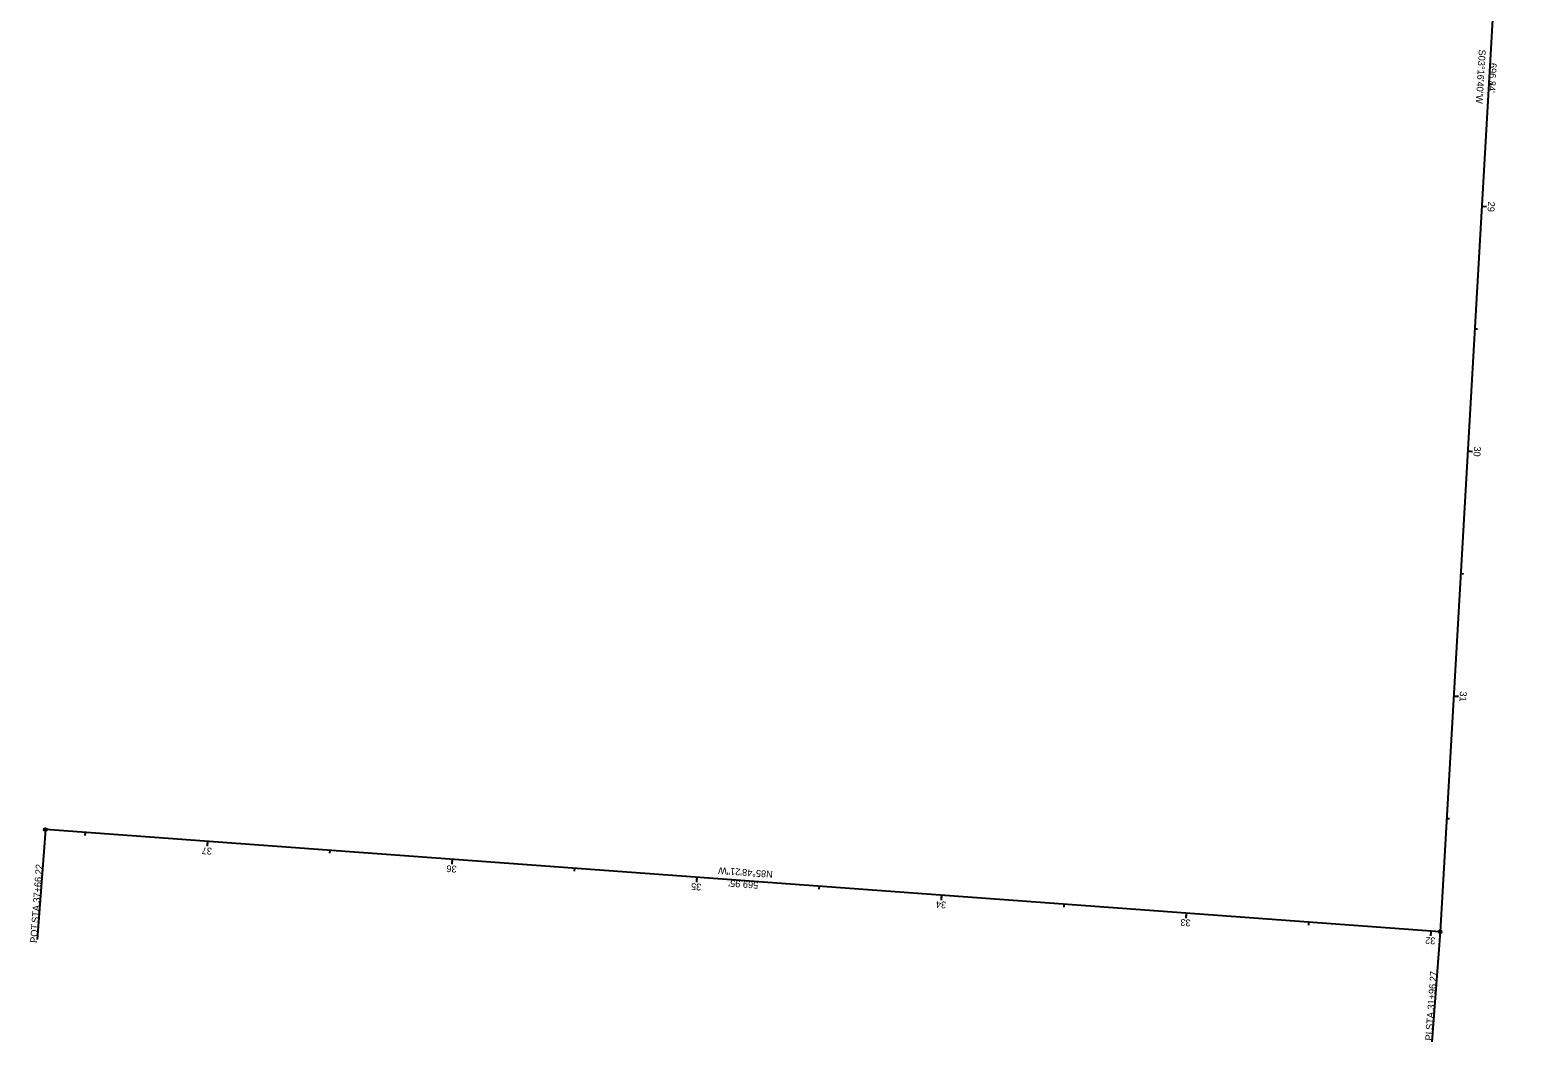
# Model space of a CAD drawing. Extents: x 231613 to 236258, y 532759 to 535996.
# Drawn here: x 235454 to 236069, y 532759 to 533172 of the extents above; entities that cross this region are included whole.
import ezdxf

# ---------------------------------------------------------------- set-up
doc = ezdxf.new("R2010")
doc.units = 0
for name, color, linetype in [('RW_X_CL', 7, 'Continuous'), ('RW_X_CL_100_Bearings', 7, 'Continuous'), ('RW_X_CL_100_Cardinal_Points', 7, 'Continuous'), ('RW_X_CL_100_Distances', 7, 'Continuous'), ('RW_X_CL_100_Stations', 7, 'Continuous')]:
    doc.layers.add(name, color=color, linetype=linetype)

msp = doc.modelspace()

# ---------------------------------------------------------------- linework, layer by layer
at = {"layer": 'RW_X_CL'}
for p, q in [((236068.77, 533500), (236028.92, 532804.3)), ((236028.92, 532804.3), (235460.5, 532845.98))]:
    msp.add_line(p, q, dxfattribs=at)
at = {"layer": 'RW_X_CL_100_Cardinal_Points'}
for p, q in [((235460.5, 532845.98), (235457.21, 532801.1)), ((236028.92, 532804.3), (236025.63, 532759.42))]:
    msp.add_line(p, q, dxfattribs=at)
for centre in [(235460.5, 532845.98), (236028.92, 532804.3)]:
    msp.add_circle(centre, 0.6, dxfattribs=at)
at = {"layer": 'RW_X_CL_100_Stations'}
for p, q in [((236048.72, 533150), (236049.92, 533149.93)), ((236045.86, 533100.08), (236047.86, 533099.97)), ((236045.86, 533100.08), (236047.06, 533100.01)), ((236043.01, 533050.16), (236044.2, 533050.09)), ((236040.15, 533000.24), (236042.14, 533000.13)), ((236040.15, 533000.24), (236041.34, 533000.18)), ((236037.29, 532950.33), (236038.49, 532950.26)), ((236034.43, 532900.41), (236036.43, 532900.29)), ((236034.43, 532900.41), (236035.63, 532900.34)), ((236031.57, 532850.49), (236032.77, 532850.42)), ((235476.68, 532844.8), (235476.59, 532843.6)), ((235526.54, 532841.14), (235526.4, 532839.14)), ((235526.54, 532841.14), (235526.45, 532839.94)), ((235576.41, 532837.48), (235576.32, 532836.29)), ((235626.27, 532833.83), (235626.13, 532831.83)), ((235626.27, 532833.83), (235626.19, 532832.63)), ((235676.14, 532830.17), (235676.05, 532828.97)), ((235726.01, 532826.51), (235725.86, 532824.52)), ((235726.01, 532826.51), (235725.92, 532825.32)), ((235775.87, 532822.86), (235775.78, 532821.66)), ((235825.74, 532819.2), (235825.59, 532817.2)), ((235825.74, 532819.2), (235825.65, 532818)), ((235875.6, 532815.54), (235875.52, 532814.34)), ((235925.47, 532811.88), (235925.32, 532809.89)), ((235925.47, 532811.88), (235925.38, 532810.69)), ((235975.34, 532808.23), (235975.25, 532807.03)), ((236025.2, 532804.57), (236025.06, 532802.58)), ((236025.2, 532804.57), (236025.11, 532803.37))]:
    msp.add_line(p, q, dxfattribs=at)

# ---------------------------------------------------------------- texts
at = {"layer": 'RW_X_CL_100_Bearings'}
for s, rotation, p in [('S03°16\'40"W', 266.72214, (236044.72, 533164.03)), ('N85°48\'21"W', 175.80581, (235757.06, 532829.05))]:
    msp.add_text(s, height=2.8, rotation=rotation, dxfattribs=at).set_placement(p)
at = {"layer": 'RW_X_CL_100_Cardinal_Points'}
for s, p in [('37+66.22', (235458.27, 532816.09)), (' STA. ', (235457.59, 532806.79)), ('POT', (235457.07, 532799.68)), ('31+96.27', (236026.55, 532772.47)), (' STA. ', (236025.87, 532763.18)), ('PI', (236025.63, 532759.87))]:
    msp.add_text(s, height=2.8, rotation=85.80581, dxfattribs=at).set_placement(p)
at = {"layer": 'RW_X_CL_100_Distances'}
for s, rotation, p in [("696.84'", 266.72214, (236049.25, 533158.57)), ("569.95'", 175.80581, (235751.13, 532824.63))]:
    msp.add_text(s, height=2.8, rotation=rotation, dxfattribs=at).set_placement(p)
at = {"layer": 'RW_X_CL_100_Stations'}
for s, rotation, p in [('29', 266.72214, (236048.48, 533102.04)), ('30', 266.72214, (236042.77, 533002.25)), ('31', 266.72214, (236037.04, 532902.37)), ('37', 175.80581, (235528.48, 532838.49)), ('36', 175.80581, (235628.22, 532831.18)), ('35', 175.80581, (235727.91, 532823.87)), ('34', 175.80581, (235827.71, 532816.55)), ('33', 175.80581, (235927.36, 532809.24)), ('32', 175.80581, (236027.11, 532801.92))]:
    msp.add_text(s, height=2.8, rotation=rotation, dxfattribs=at).set_placement(p)

doc.saveas('drawing.dxf')
